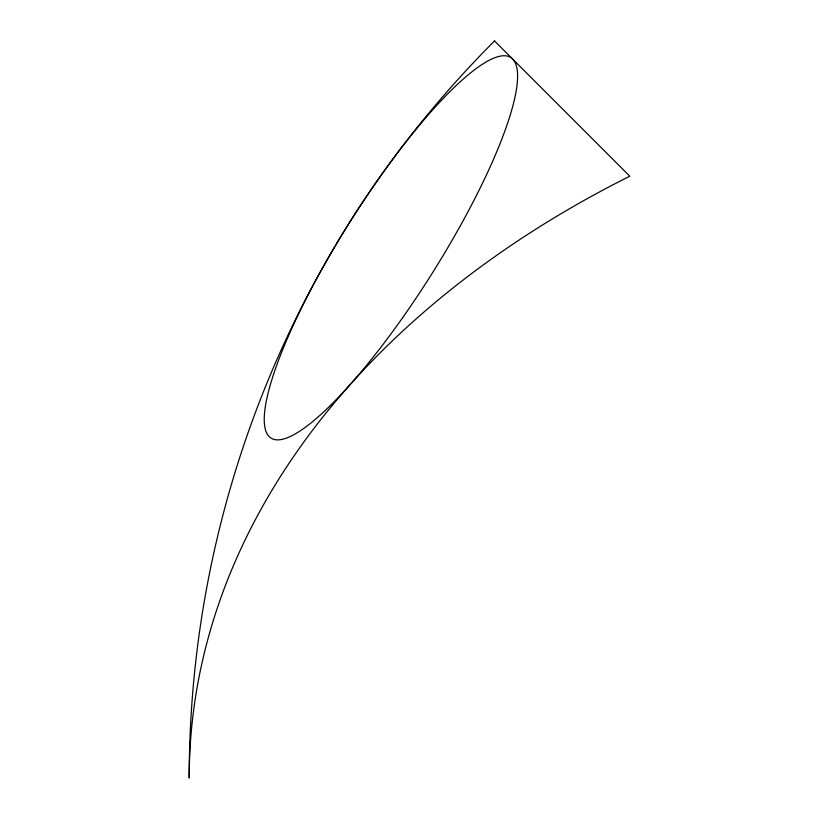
<?xml version="1.0" encoding="UTF-8"?>
<svg xmlns="http://www.w3.org/2000/svg" width="819" height="819" viewBox="0 0 819 819"><rect width="100%" height="100%" fill="white"/><g stroke="black" fill="none" stroke-linecap="round" stroke-linejoin="round"><path stroke-width="1.23" d="M494.533 40.96L629.791 176.208A1042.413 737.1 0 0 0 189.209 778.05A1042.413 1042.413 0 0 1 494.533 40.95M356.593 377.221A224.887 48.516 -57.8 0 0 513.789 60.36A224.887 48.516 -57.8 0 0 302.395 306.132A224.887 48.516 -57.8 0 0 356.593 377.221"/></g></svg>
